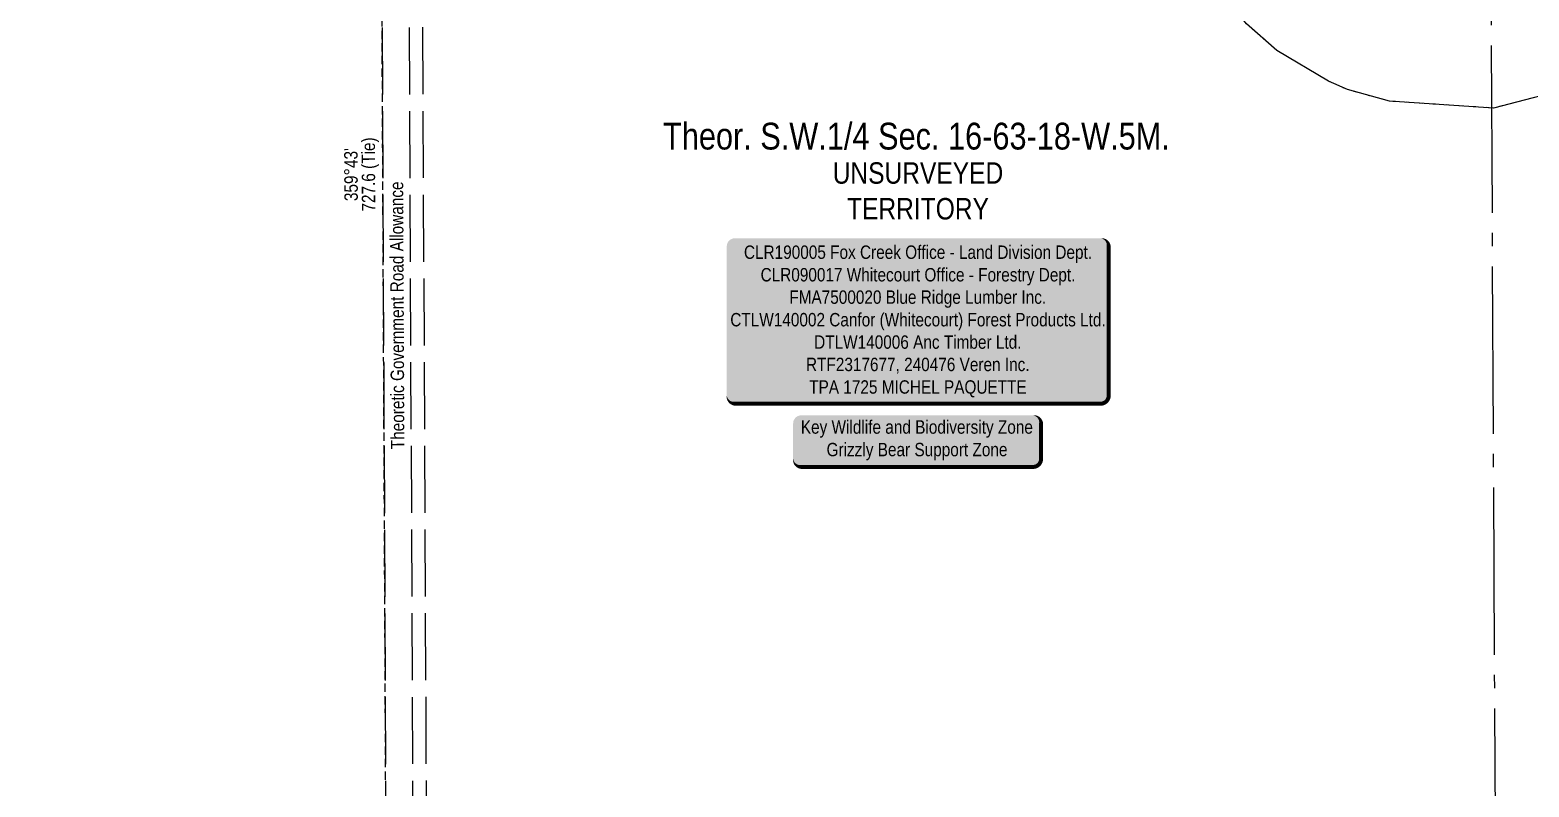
# Model space of a CAD drawing. Extents: x 518691 to 525422, y 6029591 to 6034645.
# Drawn here: x 520941 to 522059, y 6032970 to 6033535 of the extents above; entities that cross this region are included whole.
import ezdxf
from ezdxf.enums import TextEntityAlignment as Align

# ---------------------------------------------------------------- set-up
doc = ezdxf.new("R2010")
doc.units = 0
doc.header["$LTSCALE"] = 5
doc.header["$PDSIZE"] = 0.5
for name, pattern in [('foc-QUARTERLINE', [33, 25, -3, 2, -3]), ('foc-TIELINE', [1.875, 1.25, -0.625]), ('foc-UNSURVEYED', [12.5, 10, -2.5]), ('foc-WHEELTRACKS', [2, 0.4, -1.6])]:
    doc.linetypes.add(name, pattern=pattern)
for name, color, linetype in [('AS-WILDLIFE-BLOCK', 131, 'Continuous'), ('C-SYMBOL', 7, 'Continuous'), ('L-QSEC', 8, 'foc-QUARTERLINE'), ('L-ROAD-T', 7, 'Continuous'), ('L-SECLBL', 7, 'Continuous'), ('L-TIE', 7, 'foc-TIELINE'), ('L-TIE-T', 7, 'Continuous'), ('L-UNS-T', 3, 'Continuous'), ('L-USEC', 7, 'foc-UNSURVEYED'), ('T-WATER-P3', 160, 'foc-WHEELTRACKS')]:
    doc.layers.add(name, color=color, linetype=linetype)
doc.layers.add('C-FLOWLINE-T', color=13, linetype='Continuous', lineweight=9)
doc.styles.add('175L', font='ARIALN.TTF', dxfattribs={"height": 20})
doc.styles.add('80', font='ARIALN.TTF', dxfattribs={"height": 10})
doc.styles.add('80CG', font='ARIALN.TTF', dxfattribs={"height": 10})
doc.styles.add('80L', font='ARIALN.TTF', dxfattribs={"height": 10})
doc.styles.add('foc-LtypeFont', font='ARIALN.TTF', dxfattribs={"height": 7.35})
doc.linetypes.add('foc-TOPO-flowdirection-NOLINE', pattern='A,0,[">",foc-LtypeFont,S=0.3,R=0,X=0,Y=-0.945],-20,[">",foc-LtypeFont,S=0.3,R=0,X=0,Y=-0.945],0', length=20)
doc.dimstyles.new('Compass 5 000', dxfattribs={"dimscale": 5, "dimtxt": 9, "dimasz": 2, "dimexe": 0.2, "dimexo": 0.0625, "dimgap": 0.5, "dimtad": 0, "dimtih": 1, "dimtoh": 1, "dimzin": 0, "dimdsep": 46, "dimtxsty": '80CG', "dimcen": 0.1, "dimse1": 1, "dimse2": 1, "dimclrd": 256, "dimclrt": 256, "dimaunit": 1, "dimadec": 4, "dimazin": 0, "dimtfac": 0.06, "dimtofl": 0, "dimtmove": 0, "dimatfit": 1, "dimfxl": 0.2, "dimtolj": 1, "dimtzin": 0, "dimlwd": -1, "dimarcsym": 0})

# ---------------------------------------------------------------- blocks, each defined once
blk = doc.blocks.new('*U28')
h = blk.add_hatch(color=255)
edge = h.paths.add_edge_path()
edge.add_line((-136.5, -62.5), (136.5, -62.5))
edge.add_arc((136.5, -56.5), 6, 270, 360)
edge.add_line((142.5, -56.5), (142.5, 55))
edge.add_arc((136.5, 55), 6, 0, 90)
edge.add_line((136.5, 61), (-136.5, 61))
edge.add_arc((-136.5, 55), 6, 90, 180)
edge.add_line((-142.5, 55), (-142.5, -56.5))
edge.add_arc((-136.5, -56.5), 6, 180, 270)
at = {"color": 44, "flags": 128}
blk.add_lwpolyline([(-136.5, -62.5, 3, 3, 0), (136.5, -62.5, 3, 3, 0.414214), (142.5, -56.5, 3, 3, 0), (142.5, 55, 3, 0, 0.414214), (136.5, 61, 0, 0, 0), (-136.5, 61, 0, 0, 0.414214), (-142.5, 55, 0, 0, 0), (-142.5, -56.5, 0, 3, 0.414214)], format="xyseb", close=True, dxfattribs=at)
at = {"color": 44, "style": '80'}
blk.add_attdef('ENTER_TEXT_001', (-36, -5), '', height=10, dxfattribs=at)
blk = doc.blocks.new('*D101')
at = {"layer": 'C-FLOWLINE-T', "transparency": 16777216}
for p, q in [((521150.3, 6033666.1), (521140.3, 6033666.1)), ((521179.9, 6033625.5), (521150.3, 6033666.1)), ((521192.9, 6033607.8), (521198.8, 6033599.7))]:
    blk.add_line(p, q, dxfattribs=at)
for points in [[(521181.3, 6033626.5), (521178.6, 6033624.6), (521185.8, 6033617.5)], [(521194.2, 6033608.7), (521191.5, 6033606.8), (521187, 6033615.8)]]:
    blk.add_solid(points, dxfattribs=at)
at = {"layer": 'Defpoints', "color": 0, "transparency": 16777216}
for p in [(521187, 6033615.8), (520940.9, 6033439), (520942.1, 6033437.3)]:
    blk.add_point(p, dxfattribs=at)
at = {"layer": 'C-FLOWLINE-T', "transparency": 16777216, "insert": (521084.9, 6033666.1), "char_height": 10, "attachment_point": 5, "style": '80CG'}
blk.add_mtext('\\A1;Veren\\P2.00 Water Line R/W\\PLOC 241176', dxfattribs=at)
blk = doc.blocks.new('*U123')
h = blk.add_hatch(color=255)
edge = h.paths.add_edge_path()
edge.add_line((-86.5, -20), (86.5, -20))
edge.add_arc((86.5, -14), 6, 270, 360)
edge.add_line((92.5, -14), (92.5, 12.5))
edge.add_arc((86.5, 12.5), 6, 0, 90)
edge.add_line((86.5, 18.5), (-86.5, 18.5))
edge.add_arc((-86.5, 12.5), 6, 90, 180)
edge.add_line((-92.5, 12.5), (-92.5, -14))
edge.add_arc((-86.5, -14), 6, 180, 270)
at = {"color": 131, "flags": 128}
blk.add_lwpolyline([(-86.5, -20, 3, 3, 0), (86.5, -20, 3, 3, 0.414214), (92.5, -14, 3, 3, 0), (92.5, 12.5, 3, 0, 0.414214), (86.5, 18.5, 0, 0, 0), (-86.5, 18.5, 0, 0, 0.414214), (-92.5, 12.5, 0, 0, 0), (-92.5, -14, 0, 3, 0.414214)], format="xyseb", close=True, dxfattribs=at)
at = {"color": 131, "style": '80'}
blk.add_attdef('ENTER_TEXT_001', (-36, -5), '', height=10, dxfattribs=at)

msp = doc.modelspace()

# ---------------------------------------------------------------- linework, layer by layer
at = {"layer": 'L-QSEC'}
msp.add_line((522030.443, 6033688.861), (522034.19, 6032924.742), dxfattribs=at)
at = {"layer": 'L-TIE'}
msp.add_line((521206.639, 6032900.487), (521203.202, 6033627.655), dxfattribs=at)
at = {"layer": 'L-USEC'}
for p, q in [((521202.744, 6033724.717), (521206.497, 6032930.646)), ((521222.86, 6033724.812), (521226.613, 6032930.741)), ((521232.903, 6033724.868), (521236.656, 6032930.798))]:
    msp.add_line(p, q, dxfattribs=at)
at = {"layer": 'T-WATER-P3', "linetype": 'foc-TOPO-flowdirection-NOLINE', "flags": 128}
msp.add_lwpolyline([(522490.21, 6033501.809), (522445.746, 6033522.232), (522428.889, 6033525.666), (522348.438, 6033526.55), (522328.563, 6033526.335), (522183.02, 6033511.108), (522097.87, 6033493.823), (522032.835, 6033477.053), (521955.464, 6033482.185), (521923.919, 6033490.846), (521909.777, 6033497.27), (521871.386, 6033520.126), (521848.654, 6033539.853), (521839.218, 6033551.66), (521822.05, 6033595.257), (521814.181, 6033608.617), (521794.458, 6033629.953), (521770.276, 6033647.528), (521738.229, 6033679.662), (521712.442, 6033715.491), (521693.405, 6033756.995), (521684.207, 6033768.619), (521649.26, 6033796.024), (521602.833, 6033837.636), (521594.604, 6033844.13), (521591.287, 6033844.51), (521584.499, 6033846.193), (521577.104, 6033856.854), (521570.744, 6033860.222), (521561.986, 6033864.987), (521556.488, 6033878.161), (521557.492, 6033884.914), (521557.353, 6033887.27), (521553.739, 6033902.14), (521552.839, 6033905.046), (521555.504, 6033907.186), (521555.91, 6033912.06), (521553.853, 6033915.954), (521550.913, 6033919.879), (521549.236, 6033923.716), (521547.765, 6033927.124), (521547.609, 6033930.714), (521545.718, 6033939.706), (521542.133, 6033943.456), (521525.659, 6033945.963), (521523.145, 6033946.236), (521519.247, 6033941.572), (521514.032, 6033941.022), (521505.536, 6033933.473), (521498.649, 6033927.454), (521499.52, 6033921.498), (521494.831, 6033917.047), (521489.563, 6033915.638), (521483.864, 6033912.352), (521482.916, 6033913.043), (521480.096, 6033917.901), (521478.244, 6033919.157), (521472.874, 6033917.884), (521463.542, 6033921.142), (521462.296, 6033926.337), (521448.234, 6033949.73), (521441.466, 6033953.086), (521419.896, 6033963.781), (521407.98, 6033971.216), (521385.845, 6033989.983), (521303.879, 6034029.599), (521289.562, 6034037.045), (521277.352, 6034045.983), (521237.035, 6034067.168), (521225.729, 6034077.063), (521205.77, 6034099.001), (521194.341, 6034108.236), (521180.743, 6034115.439), (521153.847, 6034130.084), (521108.832, 6034147.567), (521100.733, 6034149.824)], dxfattribs=at)
at = {"layer": 'T-WATER-P3', "flags": 128}
msp.add_lwpolyline([(522490.21, 6033501.809), (522445.746, 6033522.232), (522428.889, 6033525.666), (522348.438, 6033526.55), (522328.563, 6033526.335), (522183.02, 6033511.108), (522097.87, 6033493.823), (522032.835, 6033477.053), (521955.464, 6033482.185), (521923.919, 6033490.846), (521909.777, 6033497.27), (521871.386, 6033520.126), (521848.654, 6033539.853), (521839.218, 6033551.66), (521822.05, 6033595.257), (521814.181, 6033608.617), (521794.458, 6033629.953), (521770.276, 6033647.528), (521738.229, 6033679.662), (521712.442, 6033715.491), (521693.405, 6033756.995), (521684.207, 6033768.619), (521649.26, 6033796.024), (521602.833, 6033837.636)], dxfattribs=at)

# ---------------------------------------------------------------- block references
at = {"layer": 'AS-WILDLIFE-BLOCK'}
ref = msp.add_blockref('*U123', (521602.851, 6033229.137), dxfattribs=at)
ref.add_attrib('ENTER_TEXT_001', 'Key Wildlife and Biodiversity Zone', (521516.078, 6033233.944), dxfattribs={"layer": '0', "color": 131, "height": 10, "style": '80'})
ref.add_attrib('ENTER_TEXT_002', 'Grizzly Bear Support Zone', (521535.287, 6033217.1), dxfattribs={"layer": '0', "color": 131, "height": 10, "style": '80'})
at = {"layer": 'L-SECLBL'}
ref = msp.add_blockref('*U28', (521603.317, 6033318.847), dxfattribs=at)
ref.add_attrib('ENTER_TEXT_001', 'CLR190005 Fox Creek Office - Land Division Dept.', (521473.638, 6033364.474), dxfattribs={"layer": '0', "color": 44, "height": 10, "style": '80'})
ref.add_attrib('ENTER_TEXT_002', 'CLR090017 Whitecourt Office - Forestry Dept.', (521486.059, 6033347.63), dxfattribs={"layer": '0', "color": 44, "height": 10, "style": '80'})
ref.add_attrib('ENTER_TEXT_003', 'FMA7500020 Blue Ridge Lumber Inc.', (521507.485, 6033330.923), dxfattribs={"layer": '0', "color": 44, "height": 10, "style": '80'})
ref.add_attrib('ENTER_TEXT_004', 'CTLW140002 Canfor (Whitecourt) Forest Products Ltd.', (521463.457, 6033314.079), dxfattribs={"layer": '0', "color": 44, "height": 10, "style": '80'})
ref.add_attrib('ENTER_TEXT_005', 'DTLW140006 Anc Timber Ltd.', (521526.015, 6033297.371), dxfattribs={"layer": '0', "color": 44, "height": 10, "style": '80'})
ref.add_attrib('ENTER_TEXT_006', 'RTF2317677, 240476 Veren Inc.', (521519.934, 6033280.663), dxfattribs={"layer": '0', "color": 44, "height": 10, "style": '80'})
ref.add_attrib('ENTER_TEXT_007', 'TPA 1725 MICHEL PAQUETTE', (521522.315, 6033263.819), dxfattribs={"layer": '0', "color": 44, "height": 10, "style": '80'})

# ---------------------------------------------------------------- texts
at = {"layer": 'C-SYMBOL', "color": 3, "style": '175L'}
msp.add_text('Theor. S.W.1/4 Sec. 16-63-18-W.5M.', height=20, dxfattribs=at).set_placement((521602.353, 6033440.133), align=Align.BOTTOM_CENTER)
at = {"layer": 'L-ROAD-T', "style": '80L'}
msp.add_text('Theoretic Government Road Allowance', height=10, rotation=90.250368, dxfattribs=at).set_placement((521214.806, 6033322.31), align=Align.MIDDLE_CENTER)
at = {"layer": 'L-TIE-T', "style": '80L'}
for s, height, p in [('727.6 (Tie)', 9.99483, (521194.653, 6033427.497)), ("359°43'", 9.9948, (521180.411, 6033427.429))]:
    msp.add_text(s, height=height, rotation=90.2708, dxfattribs=at).set_placement(p, align=Align.MIDDLE)
at = {"layer": 'L-UNS-T', "color": 3, "insert": (521603.5, 6033415.143), "char_height": 16, "attachment_point": 5, "style": '80L'}
msp.add_mtext_dynamic_manual_height_columns('UNSURVEYED TERRITORY', width=126.41375, gutter_width=47.5, heights=[0], dxfattribs=at)

# ---------------------------------------------------------------- dimensions: what is measured, and where the dimension line sits
at = {"layer": 'C-FLOWLINE-T', "color": 6}
dim = msp.add_linear_dim(base=(521186.984, 6033615.835), p1=(520940.884, 6033438.952), p2=(520942.062, 6033437.335), angle=306.084666, text='Veren\\P2.00 Water Line R/W\\PLOC 241176', dimstyle='Compass 5 000', dxfattribs=at)
dim.commit()
dim.dimension.update_dxf_attribs({"geometry": '*D101', "text_midpoint": (521084.887, 6033666.114), "dimtype": 161})

doc.saveas('drawing.dxf')
